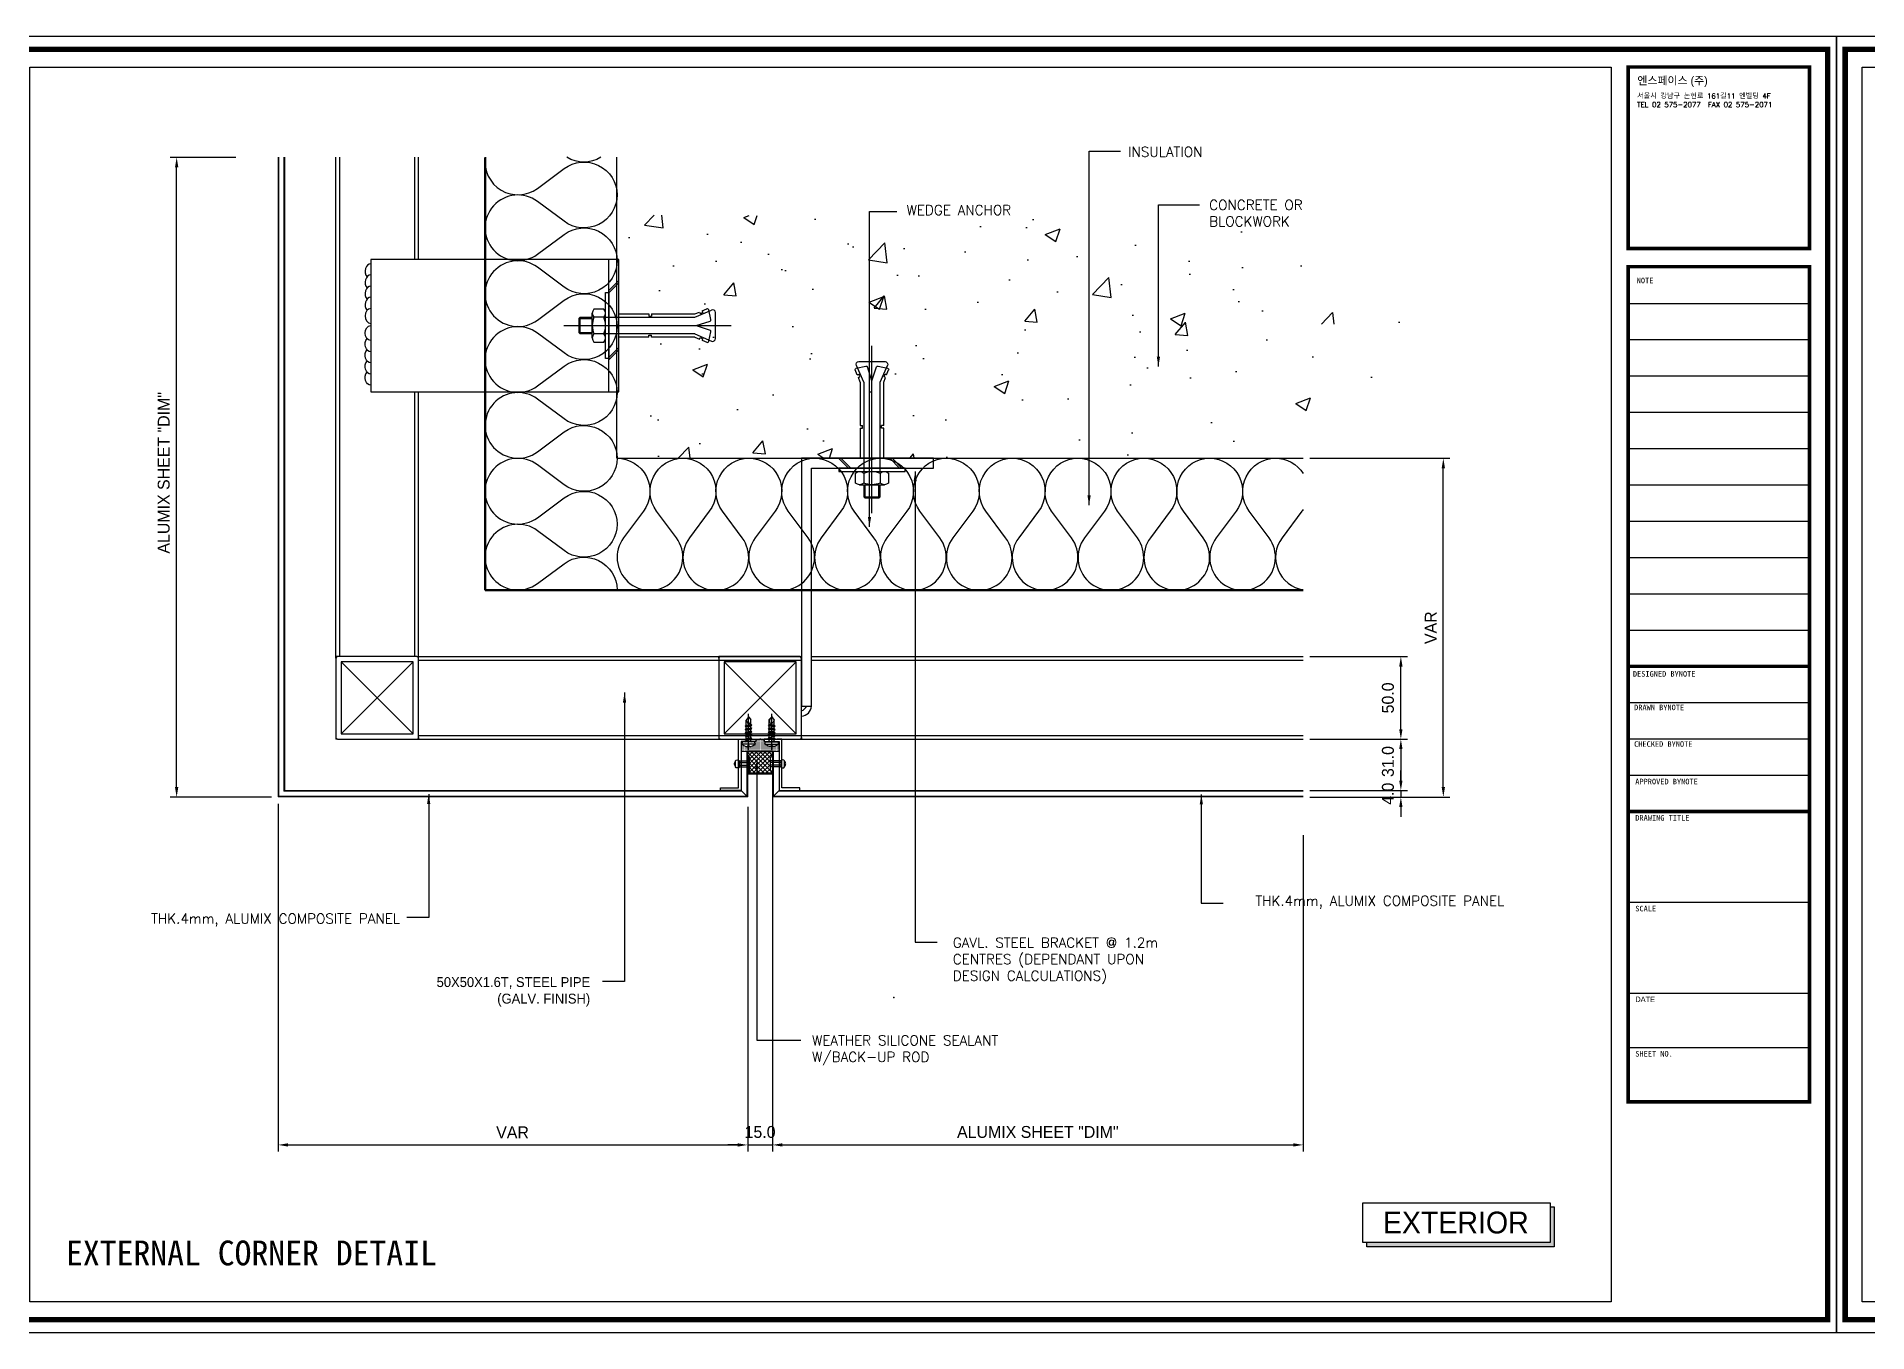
# Model space of a CAD drawing. Header units: millimetres. Extents: x 7297 to 60227, y -7497 to 19324.
# Drawn here: x 24201 to 25309, y 16361 to 17145 of the extents above; entities that cross this region are included whole.
import ezdxf

# ---------------------------------------------------------------- set-up
doc = ezdxf.new("R2010")
doc.units = ezdxf.units.MM
doc.layers.add('NS_AL_PANEL', color=32, linetype='Continuous', lineweight=9)
for name, color, linetype in [('NS_BRACKET_NUTS', 1, 'Continuous'), ('NS_CAULKING', 8, 'Continuous'), ('NS_COL_MAGENTA', 6, 'Continuous'), ('NS_COL_WHITE', 7, 'Continuous'), ('NS_COL_YELLOW', 2, 'Continuous'), ('NS_CON', 8, 'Continuous'), ('NS_CON_LINE', 2, 'Continuous'), ('NS_DIM', 1, 'Continuous'), ('NS_FORM', 7, 'Continuous'), ('NS_FRAME', 253, 'Continuous'), ('NS_INSUL', 8, 'Continuous'), ('NS_PIPE_FRAME', 2, 'Continuous'), ('NS_TEXT', 2, 'Continuous'), ('NS_TEXT_TITLE', 141, 'Continuous'), ('NS_WATERPROOF', 150, 'Continuous'), ('NS_WELD', 1, 'Continuous')]:
    doc.layers.add(name, color=color, linetype=linetype)
doc.styles.add('Expo M', font='Expo M.ttf')
doc.styles.add('HGTXT', font='romans.shx', dxfattribs={"bigfont": 'whgtxt.shx'})
doc.styles.add('HY울릉도L', font='')
doc.styles.add('style1', font='simplex.shx')
doc.styles.get('HY울릉도L').set_extended_font_data('Dotum')
doc.dimstyles.new('N-SPACE', dxfattribs={"dimscale": 4, "dimtxt": 1.8, "dimasz": 1.5, "dimexe": 1, "dimexo": 1, "dimgap": 1, "dimtad": 1, "dimtoh": 1, "dimdec": 1, "dimzin": 1, "dimdsep": 46, "dimtxsty": 'Expo M', "dimcen": 2, "dimclrd": 1, "dimclre": 1, "dimclrt": 2, "dimadec": 1, "dimazin": 0, "dimtfac": 1, "dimtdec": 1, "dimtix": 1, "dimtmove": 1, "dimatfit": 3, "dimfxl": 1, "dimtolj": 1, "dimtzin": 1, "dimarcsym": 0})

# ---------------------------------------------------------------- blocks, each defined once
blk = doc.blocks.new('*D919')
at = {"layer": 'NS_DIM', "color": 1, "lineweight": -2, "transparency": 16777216}
for p, q in [((24646.1, 16685.7), (24646.1, 16470.3)), ((24967.3, 16661.7), (24967.3, 16470.3)), ((24652.1, 16474.3), (24961.3, 16474.3))]:
    blk.add_line(p, q, dxfattribs=at)
at = {"layer": 'NS_DIM', "color": 1, "transparency": 16777216}
for points in [[(24652.1, 16475.3), (24652.1, 16473.3), (24646.1, 16474.3)], [(24961.3, 16475.3), (24961.3, 16473.3), (24967.3, 16474.3)]]:
    blk.add_solid(points, dxfattribs=at)
at = {"layer": 'NS_DIM', "color": 2, "transparency": 16777216, "insert": (24806.7, 16482.1), "char_height": 7.2, "attachment_point": 5, "style": 'Expo M'}
blk.add_mtext('\\A1;ALUMIX SHEET "DIM"', dxfattribs=at)
blk = doc.blocks.new('*D918')
at = {"layer": 'NS_DIM', "color": 1, "lineweight": -2, "transparency": 16777216}
for p, q in [((24321.4, 17071.9), (24281.5, 17071.9)), ((24285.5, 16690.8), (24285.5, 17065.9)), ((24342.9, 16684.8), (24281.5, 16684.8))]:
    blk.add_line(p, q, dxfattribs=at)
at = {"layer": 'NS_DIM', "color": 1, "transparency": 16777216}
for points in [[(24284.5, 17065.9), (24286.5, 17065.9), (24285.5, 17071.9)], [(24284.5, 16690.8), (24286.5, 16690.8), (24285.5, 16684.8)]]:
    blk.add_solid(points, dxfattribs=at)
at = {"layer": 'NS_DIM', "color": 2, "transparency": 16777216, "insert": (24277.7, 16881), "char_height": 7.2, "attachment_point": 5, "rotation": 90, "style": 'Expo M'}
blk.add_mtext('\\A1;ALUMIX SHEET "DIM"', dxfattribs=at)
blk = doc.blocks.new('*D917')
at = {"layer": 'NS_DIM', "color": 1, "lineweight": -2, "transparency": 16777216}
for p, q in [((24631.1, 16678.5), (24631.1, 16470.3)), ((24646.1, 16678.5), (24646.1, 16470.3)), ((24625.1, 16474.3), (24619.1, 16474.3)), ((24631.1, 16474.3), (24646.1, 16474.3)), ((24652.1, 16474.3), (24658.1, 16474.3))]:
    blk.add_line(p, q, dxfattribs=at)
at = {"layer": 'NS_DIM', "color": 1, "transparency": 16777216}
for points in [[(24625.1, 16475.3), (24625.1, 16473.3), (24631.1, 16474.3)], [(24652.1, 16475.3), (24652.1, 16473.3), (24646.1, 16474.3)]]:
    blk.add_solid(points, dxfattribs=at)
at = {"layer": 'NS_DIM', "color": 2, "transparency": 16777216, "insert": (24638.6, 16482.1), "char_height": 7.2, "attachment_point": 5, "style": 'Expo M'}
blk.add_mtext('\\A1;15.0', dxfattribs=at)
blk = doc.blocks.new('set anchor')
for p, q in [((0, -27.2), (0, 74.1)), ((-8.9, 56.5), (-10.1, 59.4)), ((-3.7, 61.8), (-9.5, 60.5)), ((-5, 52), (-9.4, 62.2)), ((-8.9, 56.5), (-8, 56.8)), ((-7.3, 55.2), (-8, 56.8)), ((7.9, 64.5), (-7.9, 64.5)), ((0, 52.8), (-2.7, 61.3)), ((0, 52.8), (2.7, 61.3)), ((9.5, 60.5), (3.7, 61.8)), ((5, 52), (9.4, 62.2)), ((7.3, 55.2), (8, 56.8)), ((8.9, 56.5), (8, 56.8)), ((8.9, 56.5), (10.1, 59.4)), ((-8.2, 54.8), (-7.3, 55.2)), ((-7.1, 52), (-8.2, 54.8)), ((-7.1, 25.8), (-7.1, 52)), ((-5, -2), (-5, 52)), ((5, 52), (5, -2)), ((7.1, 52), (8.2, 54.8)), ((7.1, 52), (7.1, 25.8)), ((8.2, 54.8), (7.3, 55.2)), ((-7.1, 25.8), (-5.8, 25.8)), ((-7.1, 6), (-7.1, 24.2)), ((-7.1, 24.2), (-5.8, 24.2)), ((-5.8, 24.2), (-5.8, 25.8)), ((7.1, 25.8), (5.8, 25.8)), ((5.8, 24.2), (5.8, 25.8)), ((7.1, 24.2), (5.8, 24.2)), ((7.1, 24.2), (7.1, 6)), ((-20, 0), (20, 0)), ((-20, -2), (-20, 0)), ((20, 0), (20, -2)), ((20, -2), (-20, -2)), ((7.5, -2), (-7.5, -2)), ((7.5, -2), (-7.5, -2)), ((7.5, -10), (-7.5, -10)), ((-5, -3), (-5, -9)), ((-5, -17.4), (-5, -10)), ((-4.2, -18.2), (-4.2, -10)), ((4.2, -18.2), (4.2, -10)), ((5, -3), (5, -9)), ((5, -10), (5, -17.4)), ((5, -17.4), (-5, -17.4)), ((-4.2, -18.2), (-5, -17.4)), ((-4.2, -18.2), (4.2, -18.2)), ((5, -17.4), (4.2, -18.2))]:
    blk.add_line(p, q)
blk.add_lwpolyline([(5, -3, 0.202073), (-5, -3, 0.404145), (-10, -3), (-10, -9, 0.404145), (-5, -9, 0.202073), (5, -9, 0.404145), (10, -9), (10, -3, 0.404145)], format="xyb", close=True)
for centre, radius, start, end in [((-9.3, 59.7), 0.833, 102.5288, 201.8014), ((-7.9, 62.8), 1.67, 90, 203.4287), ((-3.5, 61), 0.833, 17.6501, 102.5288), ((3.5, 61), 0.833, 77.4712, 162.3499), ((7.9, 62.8), 1.67, 336.5713, 90), ((9.3, 59.7), 0.833, 338.1986, 77.4712)]:
    blk.add_arc(centre, radius, start, end)
blk = doc.blocks.new('*D902')
at = {"layer": 'NS_DIM', "color": 1, "lineweight": -2, "transparency": 16777216}
for p, q in [((24346.9, 16680.8), (24346.9, 16470.3)), ((24631.1, 16678.9), (24631.1, 16470.3)), ((24352.9, 16474.3), (24625.1, 16474.3))]:
    blk.add_line(p, q, dxfattribs=at)
at = {"layer": 'NS_DIM', "color": 1, "transparency": 16777216}
for points in [[(24352.9, 16475.3), (24352.9, 16473.3), (24346.9, 16474.3)], [(24625.1, 16475.3), (24625.1, 16473.3), (24631.1, 16474.3)]]:
    blk.add_solid(points, dxfattribs=at)
at = {"layer": 'NS_DIM', "color": 2, "transparency": 16777216, "insert": (24488.8, 16481.9), "char_height": 7.2, "attachment_point": 5, "style": 'Expo M'}
blk.add_mtext('\\A1;VAR', dxfattribs=at)
blk = doc.blocks.new('AL-TEMPLATE')
at = {"color": 8}
for p, q in [((2716.82, 1392.97), (2800.02, 1392.97)), ((2716.82, 1376.33), (2800.02, 1376.33)), ((2716.82, 1359.69), (2800.02, 1359.69)), ((2716.82, 1343.05), (2800.02, 1343.05)), ((2716.82, 1326.41), (2800.02, 1326.41)), ((2716.82, 1309.77), (2800.02, 1309.77)), ((2716.82, 1293.13), (2800.02, 1293.13)), ((2716.82, 1276.49), (2800.02, 1276.49)), ((2716.82, 1259.85), (2800.02, 1259.85)), ((2716.82, 1243.21), (2800.02, 1243.21)), ((2716.82, 1209.93), (2800.02, 1209.93)), ((2716.82, 1193.29), (2800.02, 1193.29)), ((2716.82, 1176.65), (2800.02, 1176.65)), ((2716.82, 1118.41), (2800.02, 1118.41)), ((2716.82, 1076.81), (2800.02, 1076.81)), ((2716.82, 1051.85), (2800.02, 1051.85))]:
    blk.add_line(p, q, dxfattribs=at)
at = {"color": 7, "ltscale": 2}
blk.add_lwpolyline([(1972.34, 1515.25), (1972.34, 921.25), (2812.34, 921.25), (2812.34, 1515.25)], close=True, dxfattribs=at)
at = {"color": 8}
for points, const_width in [([(1976.34, 1509.45), (2808.34, 1509.45), (2808.34, 927.05), (1976.34, 927.05)], 2.5), ([(2716.82, 1501.32), (2800.02, 1501.32), (2800.02, 1418.12), (2716.82, 1418.12)], 1.66), ([(2716.82, 1409.8), (2800.02, 1409.8), (2800.02, 1026.89), (2716.82, 1026.89)], 1.66)]:
    blk.add_lwpolyline(points, close=True, dxfattribs=dict(at, const_width=const_width))
at = {"color": 9}
blk.add_lwpolyline([(1984.07, 1501.32), (2709.08, 1501.32), (2709.08, 935.18), (1984.07, 935.18)], close=True, dxfattribs=at)
at = {"color": 8, "const_width": 1.66}
for points in [[(2716.82, 1226.57), (2800.02, 1226.57)], [(2716.82, 1160.01), (2800.02, 1160.01)]]:
    blk.add_lwpolyline(points, dxfattribs=at)
at = {"color": 146, "true_color": 0x105689, "insert": (2721.06, 1496.93), "char_height": 3.6698, "attachment_point": 1, "style": 'HGTXT'}
blk.add_mtext('{\\fExpo M|b0|i0|c129|p18;엔스페이스 (주)}', dxfattribs=at)
at = {"insert": (2720.94, 1489.17), "char_height": 2.3487, "attachment_point": 1, "style": 'HGTXT'}
blk.add_mtext('서울시 강남구 논현로 161길11 엔빌딩 4F\\PTEL 02 575-2077  FAX 02 575-2071', dxfattribs=at)
at = {"color": 8, "attachment_point": 1}
for s, insert, char_height, width in [('NOTE', (2720.76, 1404.73), 2.556, 438.9676), ('DESIGNED BYNOTE', (2719.01, 1224.39), 2.5559, 438.9676), ('DRAWN BYNOTE', (2719.56, 1209.04), 2.5559, 438.9676), ('CHECKED BYNOTE', (2719.56, 1192.25), 2.5559, 438.9676), ('APPROVED BYNOTE', (2720.1, 1175.04), 2.5559, 438.9676), ('DRAWING TITLE', (2720.1, 1158.4), 2.5559, 438.9675), ('SCALE', (2720.1, 1116.8), 2.556, 438.9675), ('{\\fﾱﾼﾸﾲ|b0|i0|c129|p49;DATE}', (2720.1, 1075.2), 2.5559, 438.9675), ('SHEET NO.', (2720.1, 1050.24), 2.556, 438.9675)]:
    blk.add_mtext(s, dxfattribs=dict(at, insert=insert, char_height=char_height, width=width))
blk = doc.blocks.new('*D890')
at = {"layer": 'NS_DIM', "color": 1, "lineweight": -2, "transparency": 16777216}
for p, q in [((24971.3, 16719.8), (25030.4, 16719.8)), ((25026.4, 16713.8), (25026.4, 16694.8)), ((24971.3, 16688.8), (25030.4, 16688.8))]:
    blk.add_line(p, q, dxfattribs=at)
at = {"layer": 'NS_DIM', "color": 1, "transparency": 16777216}
for points in [[(25025.4, 16713.8), (25027.4, 16713.8), (25026.4, 16719.8)], [(25025.4, 16694.8), (25027.4, 16694.8), (25026.4, 16688.8)]]:
    blk.add_solid(points, dxfattribs=at)
at = {"layer": 'NS_DIM', "color": 2, "transparency": 16777216, "insert": (25018.6, 16706.3), "char_height": 7.2, "attachment_point": 5, "rotation": 90, "style": 'Expo M'}
blk.add_mtext('\\A1;31.0', dxfattribs=at)
blk = doc.blocks.new('*D889')
at = {"layer": 'NS_DIM', "color": 1, "lineweight": -2, "transparency": 16777216}
for p, q in [((25026.4, 16694.8), (25026.4, 16700.8)), ((24971.3, 16688.8), (25030.4, 16688.8)), ((25026.4, 16688.8), (25026.4, 16684.8)), ((24971.3, 16684.8), (25030.4, 16684.8)), ((25026.4, 16678.8), (25026.4, 16672.8))]:
    blk.add_line(p, q, dxfattribs=at)
at = {"layer": 'NS_DIM', "color": 1, "transparency": 16777216}
for points in [[(25025.4, 16694.8), (25027.4, 16694.8), (25026.4, 16688.8)], [(25025.4, 16678.8), (25027.4, 16678.8), (25026.4, 16684.8)]]:
    blk.add_solid(points, dxfattribs=at)
at = {"layer": 'NS_DIM', "color": 2, "transparency": 16777216, "insert": (25018.6, 16686.8), "char_height": 7.2, "attachment_point": 5, "rotation": 90, "style": 'Expo M'}
blk.add_mtext('\\A1;4.0', dxfattribs=at)
blk = doc.blocks.new('*D888')
at = {"layer": 'NS_DIM', "color": 1, "lineweight": -2, "transparency": 16777216}
for p, q in [((24971.3, 16889.8), (25056.1, 16889.8)), ((25052.1, 16690.8), (25052.1, 16883.8)), ((24971.3, 16684.8), (25056.1, 16684.8))]:
    blk.add_line(p, q, dxfattribs=at)
at = {"layer": 'NS_DIM', "color": 1, "transparency": 16777216}
for points in [[(25051.1, 16883.8), (25053.1, 16883.8), (25052.1, 16889.8)], [(25051.1, 16690.8), (25053.1, 16690.8), (25052.1, 16684.8)]]:
    blk.add_solid(points, dxfattribs=at)
at = {"layer": 'NS_DIM', "color": 2, "transparency": 16777216, "insert": (25044.5, 16787.3), "char_height": 7.2, "attachment_point": 5, "rotation": 90, "style": 'Expo M'}
blk.add_mtext('\\A1;VAR', dxfattribs=at)
blk = doc.blocks.new('*D887')
at = {"layer": 'NS_DIM', "color": 1, "lineweight": -2, "transparency": 16777216}
for p, q in [((24971.3, 16769.8), (25030.4, 16769.8)), ((25026.4, 16725.8), (25026.4, 16763.8)), ((24971.3, 16719.8), (25030.4, 16719.8))]:
    blk.add_line(p, q, dxfattribs=at)
at = {"layer": 'NS_DIM', "color": 1, "transparency": 16777216}
for points in [[(25025.4, 16763.8), (25027.4, 16763.8), (25026.4, 16769.8)], [(25025.4, 16725.8), (25027.4, 16725.8), (25026.4, 16719.8)]]:
    blk.add_solid(points, dxfattribs=at)
at = {"layer": 'NS_DIM', "color": 2, "transparency": 16777216, "insert": (25018.6, 16744.8), "char_height": 7.2, "attachment_point": 5, "rotation": 90, "style": 'Expo M'}
blk.add_mtext('\\A1;50.0', dxfattribs=at)
blk = doc.blocks.new('피스')
for p, q in [((-4, 1.5), (-4, 1)), ((-4, 1.5), (4, 1.5)), ((-3, 0), (3, 0)), ((-0.5, 3), (-0.4, 2.3)), ((-0.4, 2.3), (0.4, 2.3)), ((0, 5), (0, -16.8)), ((0.5, 3), (0.4, 2.3)), ((4, 1.5), (4, 1)), ((2, -1.5), (-2, -2)), ((-1.5, -1.5), (-2, -2)), ((-2, -2), (-1.5, -2.5)), ((-1.5, -3.5), (-2, -4)), ((2, -3.5), (-2, -4)), ((-2, -4), (-1.5, -4.5)), ((-1.5, -5.5), (-2, -6)), ((2, -5.5), (-2, -6)), ((-2, -6), (-1.5, -6.5)), ((-1.5, -7.5), (-2, -8)), ((2, -7.5), (-2, -8)), ((-2, -8), (-1.5, -8.5)), ((-1.5, -9.5), (-2, -10)), ((2, -9.5), (-2, -10)), ((-2, -10), (-1.5, -10.5)), ((-1.5, -0.5), (-1.5, -1.5)), ((1.5, -1), (-1.5, -1.5)), ((1.5, -2), (-1.5, -2.5)), ((-1.5, -2.5), (-1.5, -3.5)), ((1.5, -3), (-1.5, -3.5)), ((1.5, -4), (-1.5, -4.5)), ((-1.5, -4.5), (-1.5, -5.5)), ((1.5, -5), (-1.5, -5.5)), ((1.5, -6), (-1.5, -6.5)), ((-1.5, -6.5), (-1.5, -7.5)), ((1.5, -7), (-1.5, -7.5)), ((1.5, -8), (-1.5, -8.5)), ((-1.5, -8.5), (-1.5, -9.5)), ((1.5, -9), (-1.5, -9.5)), ((1.5, -10), (-1.5, -10.5)), ((-1.5, -10.5), (-1.5, -13.5)), ((1.5, -0.5), (1.5, -1)), ((1.5, -1), (2, -1.5)), ((2, -1.5), (1.5, -2)), ((1.5, -2), (1.5, -3)), ((1.5, -3), (2, -3.5)), ((2, -3.5), (1.5, -4)), ((1.5, -4), (1.5, -5)), ((1.5, -5), (2, -5.5)), ((2, -5.5), (1.5, -6)), ((1.5, -6), (1.5, -7)), ((1.5, -7), (2, -7.5)), ((2, -7.5), (1.5, -8)), ((1.5, -8), (1.5, -9)), ((1.5, -9), (2, -9.5)), ((2, -9.5), (1.5, -10)), ((1.5, -10), (1.5, -13)), ((0, -15), (-1.5, -13.5)), ((-1.3, -13.5), (-1.3, -12)), ((0, -15), (-1.3, -13.5)), ((0, -15), (1.5, -13)), ((1.5, -13), (0.6, -11.5))]:
    blk.add_line(p, q)
for centre, radius, start, end in [((0, -3.1), 6.08, 94.7146, 131.1121), ((-3, 1), 1, 180, 270), ((-2, -0.5), 0.5, 0, 90), ((0, -3.1), 6.08, 48.8879, 85.2854), ((2, -0.5), 0.5, 90, 180), ((3, 1), 1, 270, 0), ((-0.3, -12), 1, 30.0863, 180)]:
    blk.add_arc(centre, radius, start, end)
blk = doc.blocks.new('N-SCREW')
blk.add_blockref('피스', (17.3, -1))
blk = doc.blocks.new('md-01')
blk.add_lwpolyline([(3059.8, 4337.6), (3059.8, 4328.6), (3043.3, 4328.6), (3030.3, 4328.6), (3030.3, 4316.1), (3031.8, 4316.1), (3031.8, 4327.1), (3043.3, 4327.1), (3061.3, 4327.1), (3061.3, 4330.1), (3061, 4330.4), (3061.3, 4330.7), (3061, 4331), (3061.3, 4331.3), (3061, 4331.6), (3061.3, 4331.9), (3061, 4332.2), (3061.3, 4332.5), (3061, 4332.8), (3061.3, 4333.1), (3061, 4333.4), (3061.3, 4333.7), (3061, 4334), (3061.3, 4334.3), (3061, 4334.6), (3061.3, 4334.9), (3061.3, 4337.6)], close=True)
at = {"xscale": -1, "rotation": 90}
blk.add_blockref('N-SCREW', (3058.7, 4350.4), dxfattribs=at)
blk = doc.blocks.new('RIVET')
for p, q in [((-1.1, -3.9), (-1.1, 3.9)), ((5, 1.8), (-1.1, 1.8)), ((5, 0.8), (-1.1, 0.8)), ((7.3, -1.8, 0), (7.3, 1.8, 0)), ((5, -0.8), (-1.1, -0.8)), ((5, -1.8), (-1.1, -1.8))]:
    blk.add_line(p, q)
at = {"ltscale": 3}
for p, q in [((0, 4.9), (0, -4.9)), ((5, 1.8), (5, -1.8))]:
    blk.add_line(p, q, dxfattribs=at)
for centre, radius, start, end in [((0, 3.9), 1.05, 90, 180), ((6.2, 1.2), 1.3, 27.3471, 152.6529), ((5.8, 0, 0), 2.2, 313.0029, 46.9971), ((0, -3.9), 1.05, 180, 270), ((6.2, -1.2), 1.3, 207.3471, 332.6529)]:
    blk.add_arc(centre, radius, start, end)
blk = doc.blocks.new('SEMI-OPEN')
at = {"ltscale": 3}
h = blk.add_hatch(dxfattribs=at)
h.set_pattern_fill('DOTS', color=256, scale=5, angle=90, style=0)
h.set_pattern_definition([(90, (-121159.27076, -3753735.47985), (-0.3125, 0.15625), [0, -0.3125])])
h.paths.add_polyline_path([(11057.4, 2394.8), (11057.4, 2393.8), (11058.9, 2393.8, 0.414222), (11057.9, 2392.8), (11057.9, 2392.3, 0.160163), (11061.4, 2390.8), (11061.5, 2391.4), (11062.3, 2391.4), (11062.4, 2390.8, 0.160163), (11065.9, 2392.3), (11065.9, 2392.8, 0.414214), (11064.9, 2393.8), (11066.4, 2393.8), (11066.4, 2387.8), (11062.4, 2387.8), (11047.4, 2387.8), (11043.4, 2387.8), (11043.4, 2393.8), (11044.9, 2393.8, 0.414214), (11043.9, 2392.8), (11043.9, 2392.3, 0.160163), (11047.4, 2390.8), (11047.5, 2391.4), (11048.3, 2391.4), (11048.4, 2390.8, 0.160163), (11051.9, 2392.3), (11051.9, 2392.8, 0.414214), (11050.9, 2393.8), (11052.4, 2393.8), (11052.4, 2394.8)])
h = blk.add_hatch(dxfattribs=at)
h.set_pattern_fill('ANSI37', color=256, scale=15, angle=90, style=0)
h.set_pattern_definition([(135, (-122009.2709, -3753737.4799), (-1.3258252147, -1.3258252147), []), (225, (-122009.2709, -3753737.4799), (1.3258252147, -1.3258252147), [])])
edge = h.paths.add_edge_path()
edge.add_line((11047.4, 2387.8), (11047.4, 2385.2))
edge.add_arc((11047.4, 2384.2), 1.05, 0, 90, ccw=False)
edge.add_line((11048.5, 2384.2), (11048.5, 2376.5))
edge.add_arc((11047.4, 2376.5), 1.05, -90, 0, ccw=False)
edge.add_line((11047.4, 2375.4), (11047.4, 2374.6))
edge.add_line((11047.4, 2374.6), (11062.4, 2374.6))
edge.add_line((11062.4, 2374.6), (11062.4, 2375.4))
edge.add_arc((11062.4, 2376.5), 1.05, 180, 270, ccw=False)
edge.add_line((11061.4, 2376.5), (11061.4, 2384.2))
edge.add_arc((11062.4, 2384.2), 1.05, 90, 180, ccw=False)
edge.add_line((11062.4, 2385.2), (11062.4, 2387.8))
edge.add_line((11062.4, 2387.8), (11047.4, 2387.8))
h = blk.add_hatch()
h.set_pattern_fill('ANSI37', color=256, angle=90, style=0)
h.set_pattern_definition([(135, (76770.76768, -191608.29066), (-0.08838834765, -0.08838834765), []), (225, (76770.76768, -191608.29066), (0.08838834765, -0.08838834765), [])])
h.paths.add_polyline_path([(11047.4, 2374.1), (11047.4, 2374.6), (11062.4, 2374.6), (11062.4, 2374.1)])
for p, q in [((11047.4, 2387.8, 0), (11062.4, 2387.8, 0)), ((11062.4, 2387.8, 0), (11047.4, 2387.8, 0)), ((11062.4, 2374.6, 0), (11047.4, 2374.6, 0)), ((11062.4, 2374.1, 0), (11047.4, 2374.1, 0))]:
    blk.add_line(p, q)
at = {"xscale": -1}
blk.add_blockref('RIVET', (11047.4, 2380.3, 0), dxfattribs=at)
blk.add_blockref('RIVET', (11062.4, 2380.3, 0))
blk = doc.blocks.new('*U98')
for p, q in [((1, 50), (0, 50)), ((0, 49), (0, 50)), ((0, 49), (0, 1)), ((49, 50), (1, 50)), ((3.2, 3.2), (46.8, 46.8)), ((46.8, 3.2), (3.2, 46.8)), ((49, 50), (50, 50)), ((50, 49), (50, 50)), ((50, 1), (50, 49)), ((0, 1), (0, 0)), ((1, 0), (0, 0)), ((50, 1), (50, 0)), ((1, 0), (49, 0)), ((49, 0), (50, 0))]:
    blk.add_line(p, q)
blk.add_lwpolyline([(3.2, 46.8), (3.2, 3.2), (46.8, 3.2), (46.8, 46.8)], close=True)
for centre, start, end in [((1, 49), 90, 180), ((49, 49), 0, 90), ((1, 1), 180, 270), ((49, 1), 270, 0)]:
    blk.add_arc(centre, 1, start, end)

msp = doc.modelspace()

# ---------------------------------------------------------------- hatches: boundary and pattern name
at = {"layer": 'NS_COL_MAGENTA'}
msp.add_hatch(color=256, dxfattribs=at).paths.add_polyline_path([(25119.23, 16436.78), (25116.83, 16436.78), (25116.83, 16415.24), (25005.8, 16415.24), (25005.8, 16412.68), (25119.23, 16412.68)])
at = {"layer": 'NS_CON'}
h = msp.add_hatch(dxfattribs=at)
h.set_pattern_fill('AR-CONC', color=256, scale=0.5, style=0)
h.set_pattern_definition([(50, (25913.99, 3153.03), (91.09233, -7.96954), [9.525, -104.775]), (355, (25913.99, 3153.03), (-17.6217, 95.5284), [7.62, -83.8203]), (100.45144, (25921.58, 3152.37), (73.4706, 87.5589), [8.095, -89.0451]), (46.1842, (25913.99, 3178.43), (135.5395, -21.0212), [14.2875, -157.1625]), (96.6356, (25925.28, 3176.68), (118.7021, 123.713), [12.1425, -133.5678]), (351.1842, (25913.99, 3178.43), (118.702, 123.713), [11.43, -125.7299]), (21, (25926.69, 3172.08), (75.8072, -51.1326), [9.525, -104.775]), (326, (25926.69, 3172.08), (30.901, 92.094), [7.62, -83.82]), (71.45144, (25933.01, 3167.82), (106.7082, 40.9614), [8.095, -89.04497]), (37.5, (25913.99, 3153.034), (1.5443, 42.27752), [0, -82.804, 0, -85.09, 0, -84.1375]), (7.5, (25913.99, 3153.034), (33.40983, 50.09029), [0, -48.514, 0, -80.899, 0, -32.0675]), (327.5, (25885.67, 3153.034), (67.7953, -2.86437), [0, -31.75, 0, -99.06, 0, -131.445]), (317.5, (25872.97, 3153.034), (74.0646, 12.71325), [0, -41.275, 0, -65.786, 0, -93.345])])
edge = h.paths.add_edge_path()
edge.add_line((24975.34, 17035.22), (24551.9, 17037.05))
edge.add_line((24551.9, 17037.05), (24551.9, 16889.84))
edge.add_line((24551.9, 16889.84), (24798.55, 16889.84))
edge.add_line((24798.55, 16889.84), (24798.55, 16908.01))
edge.add_line((24798.55, 16908.01), (24799.8, 16908.01))
edge.add_line((24799.8, 16908.01), (24799.8, 16909.67))
edge.add_line((24799.8, 16909.67), (24798.55, 16909.67))
edge.add_line((24798.55, 16909.67), (24798.55, 16935.84))
edge.add_line((24798.55, 16935.84), (24797.43, 16938.63))
edge.add_line((24797.43, 16938.63), (24798.34, 16938.99))
edge.add_line((24798.34, 16938.99), (24797.65, 16940.69))
edge.add_line((24797.65, 16940.69), (24796.74, 16940.35))
edge.add_line((24796.74, 16940.35), (24795.58, 16943.26))
edge.add_arc((24796.35, 16943.57), 0.833, 102.52881, 201.80141, ccw=False)
edge.add_line((24796.17, 16944.39), (24796.86, 16944.54))
edge.add_line((24796.86, 16944.54), (24796.22, 16946.01))
edge.add_arc((24797.75, 16946.67), 1.67, 90, 203.42869, ccw=False)
edge.add_line((24797.75, 16948.34), (24813.51, 16948.34))
edge.add_arc((24813.51, 16946.67), 1.67, -23.42869, 90, ccw=False)
edge.add_line((24815.04, 16946.01), (24814.4, 16944.54))
edge.add_line((24814.4, 16944.54), (24815.09, 16944.39))
edge.add_arc((24814.91, 16943.57), 0.833, -21.80141, 77.47119, ccw=False)
edge.add_line((24815.68, 16943.26), (24814.52, 16940.35))
edge.add_line((24814.52, 16940.35), (24813.61, 16940.69))
edge.add_line((24813.61, 16940.69), (24812.92, 16938.99))
edge.add_line((24812.92, 16938.99), (24813.83, 16938.63))
edge.add_line((24813.83, 16938.63), (24812.71, 16935.84))
edge.add_line((24812.71, 16935.84), (24812.71, 16909.67))
edge.add_line((24812.71, 16909.67), (24811.46, 16909.67))
edge.add_line((24811.46, 16909.67), (24811.46, 16908.01))
edge.add_line((24811.46, 16908.01), (24812.71, 16908.01))
edge.add_line((24812.71, 16908.01), (24812.71, 16889.84))
edge.add_line((24812.71, 16889.84), (24848.13, 16889.84))
edge.add_line((24848.13, 16889.84), (24933.55, 16889.84))
edge.add_line((24933.55, 16889.84), (24933.55, 16908.01))
edge.add_line((24933.55, 16908.01), (24934.8, 16908.01))
edge.add_line((24934.8, 16908.01), (24934.8, 16909.67))
edge.add_line((24934.8, 16909.67), (24933.55, 16909.67))
edge.add_line((24933.55, 16909.67), (24933.55, 16935.84))
edge.add_line((24933.55, 16935.84), (24932.43, 16938.63))
edge.add_line((24932.43, 16938.63), (24933.34, 16938.99))
edge.add_line((24933.34, 16938.99), (24932.65, 16940.69))
edge.add_line((24932.65, 16940.69), (24931.74, 16940.35))
edge.add_line((24931.74, 16940.35), (24930.58, 16943.26))
edge.add_arc((24931.35, 16943.57), 0.833, 102.52881, 201.80141, ccw=False)
edge.add_line((24931.17, 16944.39), (24931.86, 16944.54))
edge.add_line((24931.86, 16944.54), (24931.22, 16946.01))
edge.add_arc((24932.75, 16946.67), 1.67, 90, 203.42869, ccw=False)
edge.add_line((24932.75, 16948.34), (24948.51, 16948.34))
edge.add_arc((24948.51, 16946.67), 1.67, -23.42869, 90, ccw=False)
edge.add_line((24950.04, 16946.01), (24949.4, 16944.54))
edge.add_line((24949.4, 16944.54), (24950.09, 16944.39))
edge.add_arc((24949.91, 16943.57), 0.833, -21.80141, 77.47119, ccw=False)
edge.add_line((24950.68, 16943.26), (24949.52, 16940.35))
edge.add_line((24949.52, 16940.35), (24948.61, 16940.69))
edge.add_line((24948.61, 16940.69), (24947.92, 16938.99))
edge.add_line((24947.92, 16938.99), (24948.83, 16938.63))
edge.add_line((24948.83, 16938.63), (24947.71, 16935.84))
edge.add_line((24947.71, 16935.84), (24947.71, 16909.67))
edge.add_line((24947.71, 16909.67), (24946.46, 16909.67))
edge.add_line((24946.46, 16909.67), (24946.46, 16908.01))
edge.add_line((24946.46, 16908.01), (24947.71, 16908.01))
edge.add_line((24947.71, 16908.01), (24947.71, 16889.84))
edge.add_line((24947.71, 16889.84), (24978.13, 16889.84))
edge.add_line((24978.13, 16889.84), (24975.34, 16888))
edge.add_line((24975.34, 16888), (24975.34, 17035.22))
h.paths.add_polyline_path([(25074.28, 16896.35), (25149.2, 16896.35), (25149.2, 16905.06), (25074.28, 16905.06)])
h.paths.add_polyline_path([(24656.53, 16913.49), (24731.45, 16913.49), (24731.45, 16922.2), (24656.53, 16922.2)], flags=16)
h.paths.add_polyline_path([(24685.19, 16933.4), (24758.03, 16933.4), (24758.03, 16940.39), (24685.19, 16940.39)], flags=16)
h.paths.add_polyline_path([(24988.01, 16932.78), (25060.86, 16932.78), (25060.86, 16939.77), (24988.01, 16939.77)])
h.paths.add_polyline_path([(24965.89, 16970.98), (25028.91, 16970.98), (25028.91, 16977.96), (24965.89, 16977.96)])

# ---------------------------------------------------------------- linework, layer by layer
at = {"layer": 'NS_AL_PANEL'}
for p, q in [((24346.9, 17071.91, 0), (24346.9, 16684.84, 0)), ((24347.4, 17071.91, 0), (24347.4, 16685.34, 0)), ((24350.4, 17071.91, 0), (24350.4, 16688.34, 0)), ((24350.9, 17071.91, 0), (24350.9, 16688.84, 0)), ((24631.13, 16712.34, 0), (24627.13, 16712.34, 0)), ((24630.63, 16712.34, 0), (24630.63, 16685.34, 0)), ((24631.13, 16712.34, 0), (24631.13, 16684.84, 0)), ((24646.13, 16712.34, 0), (24646.13, 16684.84, 0)), ((24646.13, 16712.34, 0), (24650.13, 16712.34, 0)), ((24646.63, 16712.34, 0), (24646.63, 16685.34, 0)), ((24350.4, 16688.34, 0), (24627.63, 16688.34, 0)), ((24350.9, 16688.84, 0), (24627.13, 16688.84, 0)), ((24627.13, 16688.84, 0), (24630.63, 16685.34, 0)), ((24650.13, 16688.84, 0), (24646.63, 16685.34, 0)), ((24967.33, 16688.34, 0), (24649.63, 16688.34, 0)), ((24967.33, 16688.84, 0), (24650.13, 16688.84, 0)), ((24346.9, 16684.84, 0), (24631.13, 16684.84, 0)), ((24347.4, 16685.34, 0), (24630.63, 16685.34, 0)), ((24967.33, 16684.84, 0), (24646.13, 16684.84, 0)), ((24967.33, 16685.34, 0), (24646.63, 16685.34, 0))]:
    msp.add_line(p, q, dxfattribs=at)
at = {"layer": 'NS_CAULKING', "elevation": 0}
msp.add_lwpolyline([(24542.28, 17071.91, -0.2756083), (24521.68, 17071.91, -0.2756083)], format="xyb", dxfattribs=at)
at = {"layer": 'NS_COL_MAGENTA'}
msp.add_lwpolyline([(25003.4, 16439.34), (25116.83, 16439.34), (25116.83, 16415.24), (25003.4, 16415.24)], close=True, dxfattribs=at)
msp.add_lwpolyline([(25116.83, 16436.78), (25119.23, 16436.78), (25119.23, 16412.68), (25005.8, 16412.68), (25005.8, 16415.24)], dxfattribs=at)
at = {"layer": 'NS_COL_YELLOW'}
for p, q in [((24547.06, 16930.09, 0), (24547.06, 17010.09, 0)), ((24553.06, 16997.4, 0), (24547.06, 16991.4, 0)), ((24553.06, 16995.99, 0), (24547.06, 16989.99, 0)), ((24553.06, 16956.85, 0), (24547.06, 16950.85, 0)), ((24553.06, 16955.44, 0), (24547.06, 16949.44, 0)), ((24692.13, 16883.84, 0), (24686.13, 16889.84, 0)), ((24693.55, 16883.84, 0), (24687.55, 16889.84, 0)), ((24723.04, 16883.84, 0), (24717.04, 16889.84, 0)), ((24724.46, 16883.84, 0), (24718.46, 16889.84, 0))]:
    msp.add_line(p, q, dxfattribs=at)
at = {"layer": 'NS_COL_YELLOW', "elevation": 0}
for points in [[(24553.06, 17010.09), (24403.06, 17010.08), (24403.06, 16930.08), (24553.06, 16930.09)], [(24743.63, 16889.84), (24663.63, 16889.84), (24663.63, 16739.84), (24669.63, 16739.84), (24669.63, 16883.84), (24743.63, 16883.84)]]:
    msp.add_lwpolyline(points, close=True, dxfattribs=at)
at = {"layer": 'NS_CON_LINE'}
for q in [(24551.9, 17071.91, 0), (24967.33, 16889.84, 0)]:
    msp.add_line((24551.9, 16889.84, 0), q, dxfattribs=at)
at = {"layer": 'NS_DIM'}
msp.add_point((24719.49, 16563.56, 0), dxfattribs=at)
at = {"layer": 'NS_FRAME'}
for p, q in [((24381.9, 16769.84, 0), (24381.9, 17071.91, 0)), ((24384.2, 16769.84, 0), (24384.2, 17071.91, 0)), ((24429.6, 17010.08, 0), (24429.6, 17071.91, 0)), ((24431.9, 17010.08, 0), (24431.9, 17071.91, 0)), ((24429.6, 16769.84, 0), (24429.6, 16930.08, 0)), ((24431.9, 16769.84, 0), (24431.9, 16930.08, 0)), ((24431.9, 16769.84, 0), (24663.63, 16769.84, 0)), ((24431.9, 16767.54, 0), (24663.63, 16767.54, 0)), ((24669.63, 16769.84, 0), (24967.33, 16769.84, 0)), ((24669.63, 16767.54, 0), (24967.33, 16767.54, 0)), ((24431.9, 16722.14, 0), (24967.33, 16722.14, 0)), ((24431.9, 16719.84, 0), (24967.33, 16719.84, 0))]:
    msp.add_line(p, q, dxfattribs=at)
at = {"layer": 'NS_INSUL', "elevation": 0}
for points in [[(24472.39, 17071.91, 0.6648297), (24503.87, 17053.1), (24520.01, 17065.12, -0.6112455), (24552.08, 17049.25, -0.6159257), (24519.96, 17033.21), (24503.93, 17045.23, 1.9828867), (24503.87, 17013.25), (24520.01, 17025.27, -0.6112457), (24552.08, 17009.39, -0.6159255), (24519.96, 16993.36), (24503.93, 17005.38, 1.9828867), (24503.87, 16973.4), (24520.01, 16985.41, -0.6112452), (24552.08, 16969.54, -0.615926), (24519.96, 16953.51), (24503.93, 16965.53, 1.9828867), (24503.87, 16933.55), (24520.01, 16945.56, -0.6112451), (24552.08, 16929.69, -0.6159262), (24519.96, 16913.65), (24503.93, 16925.67, 1.9828867), (24503.87, 16893.7), (24520.01, 16905.71, -0.611245), (24552.08, 16889.84, -0.6159262), (24519.96, 16873.8), (24503.93, 16885.82, 1.9828867), (24503.87, 16853.84), (24520.01, 16865.86, -0.6112452), (24552.08, 16849.99, -0.615926), (24519.96, 16833.95), (24503.93, 16845.97, 1.9828867), (24503.87, 16813.99), (24520.01, 16826.01, -0.6112458), (24552.08, 16810.14, -0.0022641), (24552.08, 16809.96)], [(24551.9, 16889.84, -0.6172013), (24568.01, 16857.71), (24556, 16841.68, 1.9828867), (24587.97, 16841.63), (24575.96, 16857.77, -0.6112457), (24591.83, 16889.84, -0.6159255), (24607.87, 16857.71), (24595.85, 16841.68, 1.9828867), (24627.82, 16841.63), (24615.81, 16857.77, -0.6112456), (24631.68, 16889.84, -0.6159256), (24647.72, 16857.71), (24635.7, 16841.68, 1.9828867), (24667.68, 16841.63), (24655.66, 16857.77, -0.6112455), (24671.53, 16889.84, -0.6159257), (24687.57, 16857.71), (24675.55, 16841.68, 1.9828867), (24707.53, 16841.63), (24695.51, 16857.77, -0.6112457), (24711.38, 16889.84, -0.6159255), (24727.42, 16857.71), (24715.4, 16841.68, 1.9828867), (24747.38, 16841.63), (24735.36, 16857.77, -0.6112452), (24751.23, 16889.84, -0.615926), (24767.27, 16857.71), (24755.25, 16841.68, 1.9828867), (24787.23, 16841.63), (24775.22, 16857.77, -0.6112451), (24791.09, 16889.84, -0.6159262), (24807.12, 16857.71), (24795.1, 16841.68, 1.9828867), (24827.08, 16841.63), (24815.07, 16857.77, -0.611245), (24830.94, 16889.84, -0.6159262), (24846.97, 16857.71), (24834.96, 16841.68, 1.9828867), (24866.93, 16841.63), (24854.92, 16857.77, -0.6112452), (24870.79, 16889.84, -0.615926), (24886.83, 16857.71), (24874.81, 16841.68, 1.9828867), (24906.78, 16841.63), (24894.77, 16857.77, -0.6112458), (24910.64, 16889.84, -0.6159254), (24926.68, 16857.71), (24914.66, 16841.68, 1.9828867), (24946.64, 16841.63), (24934.62, 16857.77, -0.6112456), (24950.49, 16889.84, -0.2542382), (24967.33, 16880.61, -0.2542382)], [(24967.33, 16858.87, -0.0174632), (24966.53, 16857.71), (24954.51, 16841.68, 0.5626185), (24967.33, 16810.21)]]:
    msp.add_lwpolyline(points, format="xyb", dxfattribs=at)
at = {"layer": 'NS_PIPE_FRAME'}
msp.add_line((24639.03, 16719.84, 0), (24638.43, 16719.84, 0), dxfattribs=at)
at = {"layer": 'NS_WATERPROOF', "ltscale": 25, "const_width": 1.33, "elevation": 0}
for points in [[(24472.2, 17071.91), (24472.2, 16809.96)], [(24472.2, 16809.96), (24967.33, 16809.96)]]:
    msp.add_lwpolyline(points, dxfattribs=at)
at = {"layer": 'NS_WELD'}
for centre, start, end in [((24663.63, 16739.84, 0), 270, 0), ((24661.5, 16742.59, 0), 290.86251, 332.69175)]:
    msp.add_arc(centre, 6, start, end, dxfattribs=at)
for centre, major_axis, start_param, end_param in [((24403.06, 17003.02, 0), (0, 4.52), 0, 2.4188584), ((24403.06, 16996.25, 0), (0, 4.52), 0, 2.4188584), ((24403.06, 16989.47, 0), (0, 4.52), 0, 2.4188584), ((24403.06, 16982.7, 0), (0, 4.52), 0, 2.4188584), ((24403.06, 16975.93, 0), (0, -4.52), 3.1415927, 6.2831853)]:
    msp.add_ellipse(centre, major_axis=major_axis, ratio=0.7728374, start_param=start_param, end_param=end_param, dxfattribs=at)
at = {"layer": 'NS_WELD', "extrusion": (0, 0, -1)}
for centre, end_param in [((24403.06, 16965.56, 0), 6.2831853), ((24403.06, 16958.79, 0), 5.5604511), ((24403.06, 16952.02, 0), 5.5604511), ((24403.06, 16945.25, 0), 5.5604511), ((24403.06, 16938.47, 0), 5.5604511)]:
    msp.add_ellipse(centre, major_axis=(0, 4.52), ratio=0.7728374, start_param=3.1415927, end_param=end_param, dxfattribs=at)

# ---------------------------------------------------------------- block references
at = {"layer": 'NS_BRACKET_NUTS', "rotation": 270}
msp.add_blockref('set anchor', (24547.06, 16970.09, 0), dxfattribs=at)
at = {"layer": 'NS_BRACKET_NUTS', "xscale": -1}
msp.add_blockref('set anchor', (24706.31, 16883.82, 0), dxfattribs=at)
at = {"layer": 'NS_COL_WHITE', "xscale": -1, "rotation": 270}
msp.add_blockref('md-01', (20298.5, 13658.56, 0), dxfattribs=at)
at = {"layer": 'NS_COL_WHITE', "rotation": 90}
msp.add_blockref('md-01', (28978.77, 13658.56, 0), dxfattribs=at)
at = {"layer": 'NS_COL_WHITE'}
msp.add_blockref('SEMI-OPEN', (13583.69, 14324.59), dxfattribs=at)
at = {"layer": 'NS_FORM', "xscale": 1.32, "yscale": 1.32, "zscale": 1.32}
for p in [(21577.74, 15144.82), (22686.54, 15144.82)]:
    msp.add_blockref('AL-TEMPLATE', p, dxfattribs=at)
at = {"layer": 'NS_PIPE_FRAME'}
for p in [(24381.9, 16719.84, 0), (24613.63, 16719.84, 0)]:
    msp.add_blockref('*U98', p, dxfattribs=at)

# ---------------------------------------------------------------- texts
at = {"layer": 'NS_TEXT', "char_height": 6, "style": 'style1'}
for s, insert, width, attachment_point in [('INSULATION', (24861.33, 17078.24), 52.8264, 1), ('WEDGE ANCHOR', (24727.32, 17043.01), 77.3177, 1), ('CONCRETE OR \\PBLOCKWORK', (24910.38, 17046.13), 126.1087, 1), ('\\pxqr;THK.4mm, ALUMIX COMPOSITE PANEL', (25089.02, 16625.04), 181.6972, 3), ('\\pxqr;THK.4mm, ALUMIX COMPOSITE PANEL', (24420.73, 16614.25), 181.6972, 3), ('\\pxql;GAVL. STEEL BRACKET @ 1.2m CENTRES (DEPENDANT UPON DESIGN CALCULATIONS)', (24755.26, 16599.7), 147.6327, 1), ('{\\fHY울릉도L|b0|i0|c129|p18;50X50X1.6T, STEEL PIPE \\P(GALV. FINISH)}', (24535.78, 16575.84), 168.5268, 3), ('\\pxql;WEATHER SILICONE SEALANT\\PW/BACK-UP ROD', (24670.09, 16540.54), 147.6327, 1)]:
    msp.add_mtext(s, dxfattribs=dict(at, insert=insert, width=width, attachment_point=attachment_point))
at = {"layer": 'NS_TEXT_TITLE', "style": 'HY울릉도L'}
msp.add_text('EXTERIOR', height=13.2, dxfattribs=at).set_placement((25015.52, 16420.74))
at = {"layer": 'NS_TEXT_TITLE'}
msp.add_text('EXTERNAL CORNER DETAIL', height=15, dxfattribs=at).set_placement((24218.53, 16401.44))

# ---------------------------------------------------------------- dimensions: what is measured, and where the dimension line sits
at = {"layer": 'NS_DIM'}
for base, p2, angle, text, picture, middle in [((24285.48, 17071.91, 0), (24325.39, 17071.91, 0), 270, 'ALUMIX SHEET "DIM"', '*D918', (24285.48, 16880.97, 0)), ((24631.14, 16474.32, 0), (24631.14, 16682.92, 0), 180, 'VAR', '*D902', (24488.79, 16474.32, 0))]:
    dim = msp.add_linear_dim(base=base, p1=(24346.9, 16684.84, 0), p2=p2, angle=angle, text=text, dimstyle='N-SPACE', dxfattribs=at)
    dim.commit()
    dim.dimension.update_dxf_attribs({"geometry": picture, "text_midpoint": middle, "dimtype": 128})
for base, p1, p2, angle, text, picture, middle in [((25052.08, 16889.84, 0), (24967.33, 16684.84, 0), (24967.33, 16889.84, 0), 90, 'VAR', '*D888', (25044.48, 16787.34, 0)), ((24967.33, 16474.32, 0), (24646.14, 16689.66, 0), (24967.33, 16665.66, 0), 180, 'ALUMIX SHEET "DIM"', '*D919', (24806.74, 16482.11, 0))]:
    dim = msp.add_linear_dim(base=base, p1=p1, p2=p2, angle=angle, text=text, dimstyle='N-SPACE', dxfattribs=at)
    dim.commit()
    dim.dimension.update_dxf_attribs({"geometry": picture, "text_midpoint": middle})
for base, p1, p2, picture, middle in [((25026.42, 16769.84, 0), (24967.33, 16719.84, 0), (24967.33, 16769.84, 0), '*D887', (25018.64, 16744.84, 0)), ((25026.42, 16684.84, 0), (24967.33, 16688.84, 0), (24967.33, 16684.84, 0), '*D889', (25018.64, 16686.84, 0))]:
    dim = msp.add_linear_dim(base=base, p1=p1, p2=p2, angle=90, dimstyle='N-SPACE', dxfattribs=at)
    dim.commit()
    dim.dimension.update_dxf_attribs({"geometry": picture, "text_midpoint": middle})
dim = msp.add_linear_dim(base=(25026.42, 16688.84, 0), p1=(24967.33, 16719.84, 0), p2=(24967.33, 16688.84, 0), angle=90, dimstyle='N-SPACE', dxfattribs=at)
dim.commit()
dim.dimension.update_dxf_attribs({"geometry": '*D890', "text_midpoint": (25026.42, 16706.34, 0), "dimtype": 128})
dim = msp.add_linear_dim(base=(24646.14, 16474.32, 0), p1=(24631.14, 16682.47, 0), p2=(24646.14, 16682.47, 0), dimstyle='N-SPACE', dxfattribs=at)
dim.commit()
dim.dimension.update_dxf_attribs({"geometry": '*D917', "text_midpoint": (24638.64, 16474.32, 0), "dimtype": 128})

# ---------------------------------------------------------------- leaders
for points in [[(24837.71, 16861.33), (24837.71, 17075.57), (24856.68, 17075.57)], [(24879.67, 16945.24), (24879.67, 17043.16), (24904.5, 17043.16)], [(24704.81, 16848.34), (24704.81, 17039.21), (24721.3, 17039.21)], [(24732.47, 16881.82), (24732.47, 16597.08), (24745.73, 16597.08)], [(24556.57, 16748), (24556.57, 16573.27), (24543.32, 16573.27)], [(24636.6, 16707.61), (24636.6, 16537.69), (24663.23, 16537.69)], [(24438.03, 16686.62), (24438.03, 16611.82), (24424.77, 16611.82)], [(24905.64, 16686.31), (24905.64, 16620.66), (24918.89, 16620.66)]]:
    msp.add_leader(points, dimstyle='N-SPACE', dxfattribs=at)

doc.saveas('drawing.dxf')
